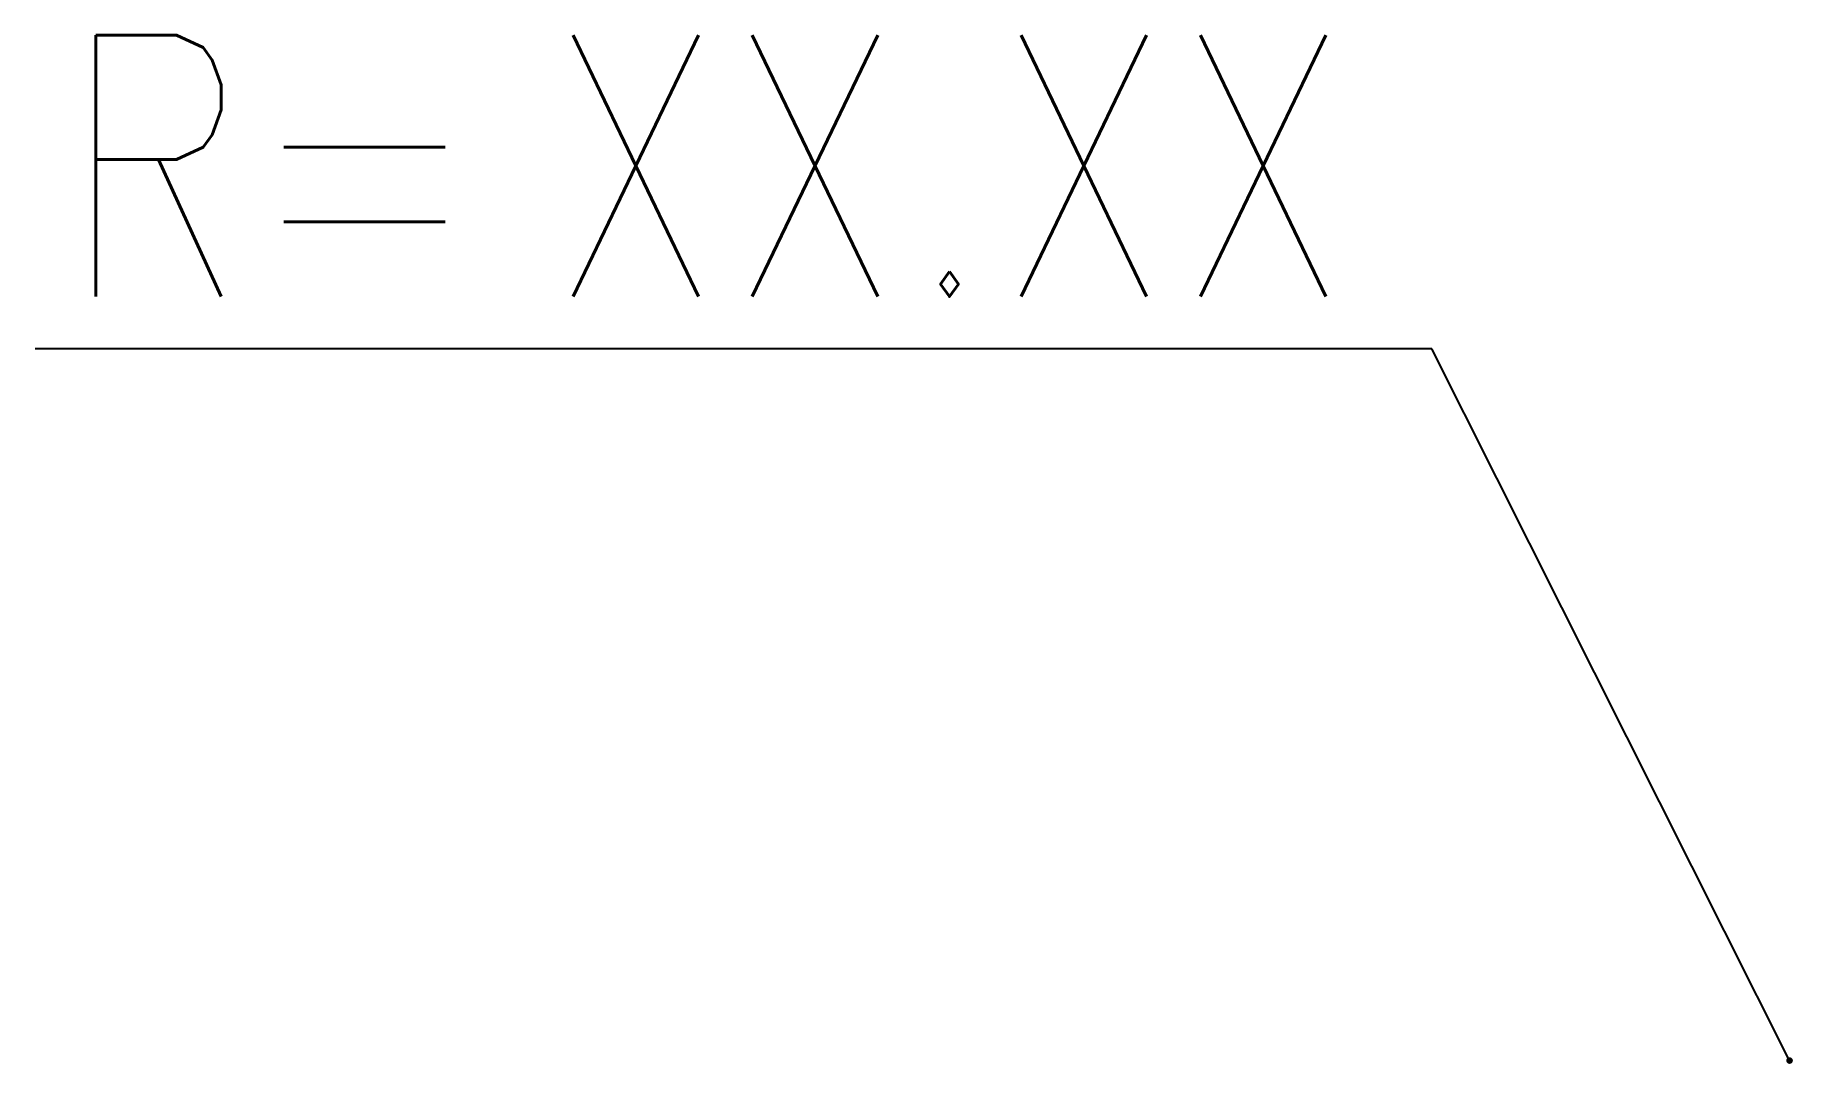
# Model space of a CAD drawing. Header units: feet. Extents: x -6.71 to 0.01, y -0.01 to 3.92.
import ezdxf

# ---------------------------------------------------------------- set-up
doc = ezdxf.new("R2010")
doc.units = ezdxf.units.FT
doc.header["$LTSCALE"] = 40
doc.header["$MEASUREMENT"] = 0
doc.styles.add('L100', font='simplex.shx', dxfattribs={"width": 0.8})
doc.styles.add('SIMPLEX', font='SIMPLEX.SHX')
doc.dimstyles.get("Standard").update_dxf_attribs({"dimtxt": 0.1, "dimasz": 0.1, "dimexe": 0.1, "dimexo": 0.0625, "dimgap": 0.05, "dimtad": 2, "dimdec": 0, "dimzin": 0, "dimdsep": 46, "dimtxsty": 'SIMPLEX', "dimcen": 0.09, "dimadec": 0, "dimazin": 0, "dimtfac": 1, "dimtdec": 0, "dimtofl": 0, "dimtmove": 0, "dimatfit": 2, "dimfxl": 0, "dimtolj": 1, "dimtzin": 0, "dimarcsym": 0})

msp = doc.modelspace()

# ---------------------------------------------------------------- texts
at = {"style": 'L100', "width": 0.8}
msp.add_text('R=', height=1, dxfattribs=at).set_placement((-6.617, 2.9231))
msp.add_attdef('XX.XX', (-4.7567, 2.9231), 'VALUE', height=1, dxfattribs=at)

# ---------------------------------------------------------------- leaders
msp.add_leader([(0, 0), (-1.368, 2.7231), (-6.7117, 2.7231)], dimstyle='Standard', override={"dimldrblk": 'DotSmall'})

doc.saveas('drawing.dxf')
